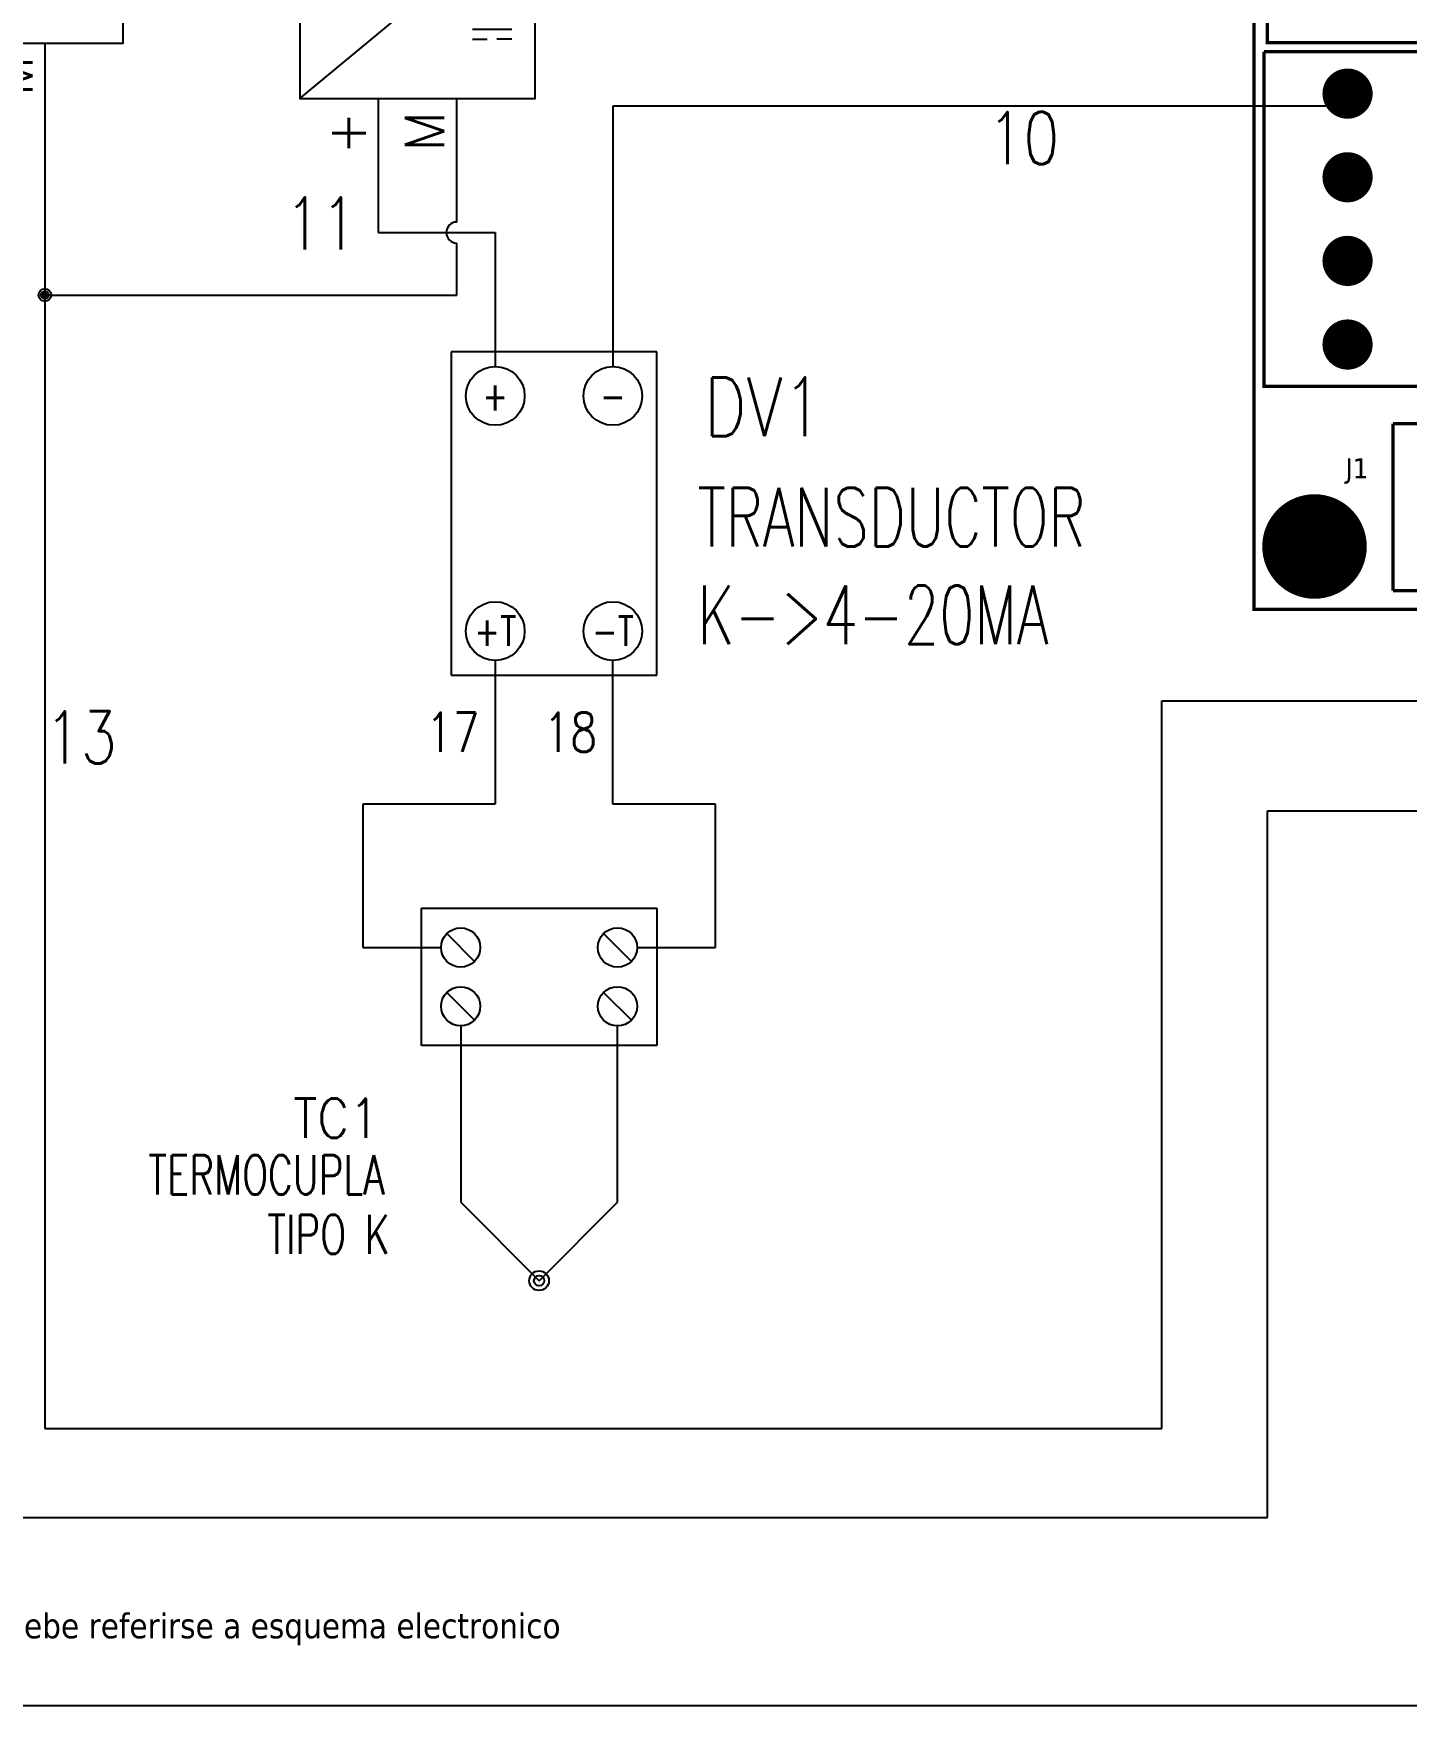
# Model space of a CAD drawing. Header units: millimetres. Extents: x 123.5 to 144.3, y 105.4 to 121.6.
# Drawn here: x 126.83 to 133.4, y 105.41 to 113.4 of the extents above; entities that cross this region are included whole.
import ezdxf
from ezdxf.enums import TextEntityAlignment as Align

# ---------------------------------------------------------------- set-up
doc = ezdxf.new("R2010")
doc.units = ezdxf.units.MM
for name, color, linetype in [('12632256', 7, 'Continuous'), ('DESC', 250, 'Continuous'), ('SYMS', 7, 'Continuous'), ('TAGS', 250, 'Continuous'), ('TERMS', 250, 'Continuous'), ('WIRES', 7, 'Continuous')]:
    doc.layers.add(name, color=color, linetype=linetype)
doc.layers.add('WIRENO', color=7, linetype='Continuous', true_color=0x000000)
doc.styles.get("Standard").update_dxf_attribs({"font": 'tahoma.ttf'})
doc.styles.add('WD', font='romans.shx')
doc.styles.add('WD_IEC', font='isocp2.shx', dxfattribs={"width": 0.9, "height": 4})

# ---------------------------------------------------------------- blocks, each defined once
blk = doc.blocks.new('EPAD')
at = {"const_width": 0.5}
blk.add_lwpolyline([(-0.25, 0, 1), (0.25, 0, 1)], format="xyb", close=True, dxfattribs=at)
blk = doc.blocks.new('trjt')
at = {"const_width": 0.016}
for points in [[(130.3019, 110.5631), (138.1259, 110.5631), (138.1259, 116.7431), (130.3019, 116.7431), (130.3019, 110.5631)], [(131.1659, 113.2731), (130.3659, 113.2731), (130.3659, 114.8711)], [(131.1499, 113.2291), (130.3499, 113.2291)], [(131.1499, 111.6291), (130.3499, 111.6291), (130.3499, 113.2291)], [(130.9679, 111.4511), (130.9679, 110.6511)], [(130.9679, 111.4511), (131.7679, 111.4511)], [(130.9679, 110.6511), (131.7679, 110.6511)]]:
    blk.add_lwpolyline(points, dxfattribs=at)
for centre in [(130.7499, 113.0291), (130.7499, 112.6291), (130.7499, 112.2291), (130.7499, 111.8291), (130.5919, 110.8631)]:
    blk.add_circle(centre, 0.06)
at = {"zscale": 2}
for p, xscale, yscale in [((130.7499, 113.0291), 0.24, 0.24), ((130.7499, 112.6291), 0.24, 0.24), ((130.7499, 112.2291), 0.24, 0.24), ((130.7499, 111.8291), 0.24, 0.24), ((130.5919, 110.8631), 0.5, 0.5)]:
    blk.add_blockref('EPAD', p, dxfattribs=dict(at, xscale=xscale, yscale=yscale))
at = {"layer": '12632256', "width": 1.041667}
blk.add_text('J1', height=0.096, dxfattribs=at).set_placement((130.7399, 111.1891))
blk = doc.blocks.new('VPW1_1PH')
for p, q in [((-0.125, -0.625), (0.625, 0)), ((0.4252, -0.4038), (0.5503, -0.4038)), ((0.4252, -0.4351), (0.4721, -0.4351)), ((0.5503, -0.4351), (0.5034, -0.4351))]:
    blk.add_line(p, q)
blk.add_lwpolyline([(-0.125, 0), (-0.125, -0.625), (0.625, -0.625), (0.625, 0)], close=True)
for centre, start, end in [((0.0364, -0.2089), 36.8699, 143.1301), ((0.1064, -0.1564), 216.8699, 323.1301)]:
    blk.add_arc(centre, 0.0438, start, end)
at = {"style": 'WD_IEC'}
blk.add_text('1', height=0.084, dxfattribs=at).set_placement((-0.0336, -0.1826), align=Align.MIDDLE_RIGHT)
at = {"linetype": 'Continuous', "style": 'WD', "flags": 8}
for tag, p in [('TERM02', (0.2098, 0.7277)), ('TERM03', (0.46, 0.7275)), ('TERM01', (-0.04, 0.6858)), ('TERM04', (0.085, -0.665)), ('TERM05', (0.335, -0.665))]:
    blk.add_attdef(tag, text='', height=0.125, rotation=90, dxfattribs=at).set_placement(p, align=Align.RIGHT)
at = {"style": 'WD', "width": 0.7}
for tag, p in [('INST', (-0.4155, 0.1687)), ('LOC', (-0.4155, -0.0009)), ('RATING1', (-0.4155, -0.3401)), ('XREF', (-0.4155, -0.5097)), ('DESC1', (-0.4155, -0.666)), ('DESC2', (-0.4155, -0.8222)), ('DESC3', (-0.4155, -0.9766))]:
    blk.add_attdef(tag, text='', height=0.125, dxfattribs=at).set_placement(p, align=Align.CENTER)
at = {"style": 'WD'}
for tag, p, height, flags in [('X2TERM01', (0, 0), 0.0125, 1), ('X2TERM02', (0.25, 0), 0.0125, 1), ('X2TERM03', (0.5, 0), 0.0125, 1), ('FAMILY', (0.6836, -0.525), 0.01, 9), ('X8TERM04', (0.125, -0.625), 0.0125, 1), ('X8TERM05', (0.375, -0.625), 0.0125, 1)]:
    blk.add_attdef(tag, p, '', height=height, dxfattribs=dict(at, flags=flags))
blk.add_attdef('TAG1', text='', height=0.125, dxfattribs=at).set_placement((-0.4155, -0.1705), align=Align.CENTER)
at = {"linetype": 'Continuous', "style": 'WD', "flags": 9}
for tag, p in [('MFG', (0.7089, -0.0854)), ('CAT', (0.7108, -0.0659)), ('ASSYCODE', (0.7089, -0.606))]:
    blk.add_attdef(tag, text='', height=0.01, dxfattribs=at).set_placement(p, align=Align.CENTER)
blk = doc.blocks.new('VDV1TF')
for p, q in [((-0.0938, 0.3438), (-0.0938, -0.3438)), ((0.3438, 0.3438), (-0.0938, 0.3438)), ((0.3438, -0.3438), (0.3438, 0.3438)), ((-0.0938, -0.3438), (0.3438, -0.3438))]:
    blk.add_line(p, q)
for centre in [(0, 0.25), (0.25, 0.25), (0, -0.25), (0.25, -0.25)]:
    blk.add_circle(centre, 0.0625)
at = {"style": 'WD', "width": 0.7}
for tag, p in [('INST', (0.1305, 0.5446)), ('LOC', (0.1305, 0.375)), ('RATING2', (0.125, -0.1562))]:
    blk.add_attdef(tag, text='', height=0.125, dxfattribs=at).set_placement(p, align=Align.CENTER)
at = {"style": 'WD', "flags": 1}
for tag, p in [('X2TERM02', (0, 0.3125)), ('X2TERM04', (0.25, 0.3125)), ('X4TERM02', (-0.0625, 0.25)), ('X1TERM04', (0.3125, 0.25)), ('X4TERM01', (-0.0625, -0.25)), ('X1TERM03', (0.3125, -0.25)), ('X8TERM01', (0, -0.3125)), ('X8TERM03', (0.25, -0.3125))]:
    blk.add_attdef(tag, p, '', height=0.0125, dxfattribs=at)
at = {"linetype": 'Continuous', "style": 'WD', "width": 0.8, "flags": 8}
for tag, p in [('TERM02', (0, 0.25)), ('TERM04', (0.25, 0.25)), ('TERM01', (0, -0.25)), ('TERM03', (0.25, -0.25))]:
    blk.add_attdef(tag, text='', height=0.0625, dxfattribs=at).set_placement(p, align=Align.MIDDLE)
at = {"style": 'WD'}
for tag, p, width in [('TAG1', (0.4219, 0.0774), 0.8), ('DESC1', (0.4219, -0.0789), 0.7), ('DESC2', (0.4219, -0.2351), 0.7), ('XREF', (0.4219, -0.3914), 0.7)]:
    blk.add_attdef(tag, p, '', height=0.125, dxfattribs=dict(at, width=width))
at = {"style": 'WD', "width": 0.7}
blk.add_attdef('RATING1', text='', height=0.125, dxfattribs=at).set_placement((0.125, 0.0625), align=Align.MIDDLE)
at = {"style": 'WD', "flags": 9}
blk.add_attdef('FAMILY', text='', height=0.01, dxfattribs=at).set_placement((0.1197, -0.0802), align=Align.CENTER)
at = {"linetype": 'Continuous', "style": 'WD', "flags": 1}
for tag, p in [('MFG', (0.125, -0.1096)), ('CAT', (0.125, -0.0907))]:
    blk.add_attdef(tag, text='', height=0.01, dxfattribs=at).set_placement(p, align=Align.MIDDLE)
at = {"linetype": 'Continuous', "style": 'WD', "flags": 9}
blk.add_attdef('ASSYCODE', text='', height=0.01, dxfattribs=at).set_placement((0.125, -0.1406), align=Align.CENTER)
blk = doc.blocks.new('VTC1LTB')
for p, q in [((-0.125, 0.0625), (0.625, 0.0625)), ((-0.125, -0.375), (-0.125, 0.0625)), ((0.625, 0.0625), (0.625, -0.375)), ((-0.0442, -0.0183), (0.0442, -0.1067)), ((0.4558, -0.0183), (0.5442, -0.1067)), ((-0.0442, -0.2058), (0.0442, -0.2942)), ((0.4558, -0.2058), (0.5442, -0.2942)), ((0, -0.3125), (0, -0.875)), ((0.5, -0.875), (0.5, -0.3125)), ((0.625, -0.375), (-0.125, -0.375)), ((0, -0.875), (0.25, -1.125)), ((0.25, -1.125), (0.5, -0.875))]:
    blk.add_line(p, q)
for centre, radius in [((0, -0.0625), 0.0625), ((0.5, -0.0625), 0.0625), ((0, -0.25), 0.0625), ((0.5, -0.25), 0.0625), ((0.25, -1.125), 0.0313), ((0.25, -1.125), 0.0163)]:
    blk.add_circle(centre, radius)
at = {"color": 7, "style": 'WD', "flags": 1}
for tag, p in [('X8TERM01', (0, 0)), ('X8TERM02', (0.5, 0)), ('X4TERM01', (-0.0625, -0.0625)), ('X1TERM02', (0.5625, -0.0625))]:
    blk.add_attdef(tag, p, '', height=0.0125, dxfattribs=at)
at = {"linetype": 'Continuous', "style": 'WD', "flags": 8}
blk.add_attdef('TERM02', text='', height=0.125, rotation=90, dxfattribs=at).set_placement((0.4062, -0.0312), align=Align.RIGHT)
blk.add_attdef('TERM01', text='', height=0.125, rotation=90, dxfattribs=at).set_placement((0.0938, -0.0312), align=Align.TOP_RIGHT)
at = {"style": 'WD'}
for tag, p, width in [('INST', (0.6875, -0.3598), 0.7), ('LOC', (0.6875, -0.5294), 0.7), ('TAG1', (0.6894, -0.6856), 0.9), ('DESC1', (0.6912, -0.8419), 0.7), ('DESC2', (0.6912, -0.9981), 0.7), ('RATING1', (0.375, -1.1875), 0.9), ('WDTAGALT', (0.6875, -1.375), 0.7)]:
    blk.add_attdef(tag, p, '', height=0.125, dxfattribs=dict(at, width=width))
at = {"style": 'WD', "flags": 9}
blk.add_attdef('FAMILY', (0.2235, -1.1939), '', height=0.01, dxfattribs=at)
at = {"linetype": 'Continuous', "style": 'WD'}
for tag, p, flags in [('CAT', (0.2239, -1.2234), 1), ('MFG', (0.2534, -1.2075), 1), ('ASSYCODE', (0.2884, -1.2205), 9)]:
    blk.add_attdef(tag, p, '', height=0.01, dxfattribs=dict(at, flags=flags))
blk = doc.blocks.new('WD_WNV')
at = {"style": 'WD', "flags": 1}
for tag, p in [('W01USER', (-0.0625, 0.0938)), ('W02USER', (-0.0625, 0.0859)), ('W03USER', (-0.0625, 0.0781)), ('W04USER', (-0.0625, 0.0703)), ('W05USER', (-0.0625, 0.0625)), ('W06USER', (-0.0625, 0.0547)), ('W07USER', (-0.0625, 0.0469)), ('W08USER', (-0.0625, 0.0391)), ('W09USER', (-0.0625, 0.0312)), ('W10USER', (-0.0625, 0.0234))]:
    blk.add_attdef(tag, text='', height=0.005, dxfattribs=at).set_placement(p, align=Align.CENTER)
at = {"linetype": 'Continuous', "style": 'WD', "width": 0.8}
blk.add_attdef('WIRENO', text='', height=0.125, dxfattribs=at).set_placement((-0.05, 0), align=Align.MIDDLE_RIGHT)
blk = doc.blocks.new('WD_WNH')
at = {"linetype": 'Continuous', "style": 'WD', "width": 0.8}
blk.add_attdef('WIRENO', text='', height=0.125, dxfattribs=at).set_placement((0, 0.0625), align=Align.CENTER)
at = {"style": 'WD', "flags": 1}
for tag, p in [('W01USER', (0, 0.0781)), ('W02USER', (0, 0.0703)), ('W03USER', (0, 0.0625)), ('W04USER', (0, 0.0547)), ('W05USER', (0, 0.0469)), ('W06USER', (0, 0.0391)), ('W07USER', (0, 0.0312)), ('W08USER', (0, 0.0234)), ('W09USER', (0, 0.0156)), ('W10USER', (0, 0.0078))]:
    blk.add_attdef(tag, text='', height=0.005, dxfattribs=at).set_placement(p, align=Align.CENTER)
blk = doc.blocks.new('WDDOT')
for radius in [0.03, 0.0187, 0.00929]:
    blk.add_circle((0, 0), radius)

msp = doc.modelspace()

# ---------------------------------------------------------------- linework, layer by layer
at = {"color": 7, "linetype": 'Continuous'}
msp.add_line((123.5055, 105.4055), (144.2555, 105.4055), dxfattribs=at)
at = {"layer": 'WIRES'}
for p, q in [((126.8816, 113.3561), (126.8816, 106.7301)), ((128.4766, 113.0912), (128.4766, 112.4506)), ((128.8516, 112.5006), (128.8516, 113.0912)), ((133.1129, 113.0552), (129.5984, 113.0552)), ((129.5984, 113.0552), (129.5984, 111.8101)), ((128.4766, 112.4506), (129.0359, 112.4506)), ((129.0359, 112.4506), (129.0359, 111.8101)), ((128.8516, 112.1518), (128.8516, 112.4006)), ((126.8816, 112.1518), (128.8516, 112.1518)), ((129.0359, 110.4038), (129.0359, 109.7175)), ((129.5984, 109.7175), (129.5984, 110.4038)), ((132.2238, 106.7301), (132.2238, 110.2113)), ((132.2238, 110.2113), (133.5406, 110.2113)), ((129.0359, 109.7175), (128.4018, 109.7175)), ((128.4018, 109.7175), (128.4018, 109.0312)), ((130.0893, 109.7175), (129.5984, 109.7175)), ((130.0893, 109.0312), (130.0893, 109.7175)), ((132.7303, 106.305), (132.7303, 109.6851)), ((132.7303, 109.6851), (133.9458, 109.6851)), ((128.4018, 109.0312), (128.7768, 109.0312)), ((129.7143, 109.0312), (130.0893, 109.0312)), ((126.8816, 106.7301), (132.2238, 106.7301)), ((126.5066, 106.305), (132.7303, 106.305))]:
    msp.add_line(p, q, dxfattribs=at)
msp.add_arc((128.8516, 112.4506), 0.05, 90, 270, dxfattribs=at)

# ---------------------------------------------------------------- block references
at = {"layer": 'DESC'}
msp.add_blockref('trjt', (2.363, 0.086), dxfattribs=at)
at = {"layer": 'SYMS'}
ref = msp.add_blockref('VPW1_1PH', (126.3191, 114.2936), dxfattribs=dict(at, xscale=1.5, yscale=1.5, zscale=1.5))
ref.add_attrib('DESC1', 'FUENTE', dxfattribs={"layer": 'DESC', "height": 0.1875, "style": 'WD', "width": 0.7}).set_placement((125.6958, 113.2946), align=Align.CENTER)
ref.add_attrib('DESC2', '12V-1.3A', dxfattribs={"layer": 'DESC', "height": 0.1875, "style": 'WD', "width": 0.7}).set_placement((125.6958, 113.0602), align=Align.CENTER)
ref.add_attrib('TAG1', 'G1', dxfattribs={"layer": 'TAGS', "height": 0.1875, "style": 'WD'}).set_placement((125.6958, 114.0378), align=Align.CENTER)
ref.add_attrib('TERM03', 'N', dxfattribs={"layer": 'TERMS', "linetype": 'Continuous', "height": 0.1875, "rotation": 90, "style": 'WD', "flags": 8}).set_placement((127.0091, 115.3848), align=Align.RIGHT)
ref.add_attrib('TERM02', 'PE', dxfattribs={"layer": 'TERMS', "linetype": 'Continuous', "height": 0.1875, "rotation": 90, "style": 'WD', "flags": 8}).set_placement((126.6338, 115.3851), align=Align.RIGHT)
ref.add_attrib('TERM01', 'L', dxfattribs={"layer": 'TERMS', "linetype": 'Continuous', "height": 0.1875, "rotation": 90, "style": 'WD', "flags": 8}).set_placement((126.2591, 115.3223), align=Align.RIGHT)
ref.add_attrib('TERM05', 'M', dxfattribs={"layer": 'TERMS', "linetype": 'Continuous', "height": 0.1875, "rotation": 90, "style": 'WD', "flags": 8}).set_placement((126.8216, 113.2961), align=Align.RIGHT)
ref.add_attrib('TERM04', '+', dxfattribs={"layer": 'TERMS', "linetype": 'Continuous', "height": 0.1875, "rotation": 90, "style": 'WD', "flags": 8}).set_placement((126.4466, 113.2961), align=Align.RIGHT)
ref = msp.add_blockref('VPW1_1PH', (128.2891, 114.0287), dxfattribs=dict(at, xscale=1.5, yscale=1.5, zscale=1.5))
ref.add_attrib('DESC1', 'FUENTE', dxfattribs={"layer": 'DESC', "height": 0.1875, "style": 'WD', "width": 0.7}).set_placement((129.6957, 113.7634), align=Align.CENTER)
ref.add_attrib('DESC2', '24V-0.8A', dxfattribs={"layer": 'DESC', "height": 0.1875, "style": 'WD', "width": 0.7}).set_placement((129.7592, 113.4823), align=Align.CENTER)
ref.add_attrib('TAG1', 'G2', dxfattribs={"layer": 'TAGS', "height": 0.1875, "style": 'WD'}).set_placement((129.6935, 114.1547), align=Align.CENTER)
ref.add_attrib('TERM03', 'N', dxfattribs={"layer": 'TERMS', "linetype": 'Continuous', "height": 0.1875, "rotation": 90, "style": 'WD', "flags": 8}).set_placement((128.9791, 115.1199), align=Align.RIGHT)
ref.add_attrib('TERM02', 'PE', dxfattribs={"layer": 'TERMS', "linetype": 'Continuous', "height": 0.1875, "rotation": 90, "style": 'WD', "flags": 8}).set_placement((128.6038, 115.1202), align=Align.RIGHT)
ref.add_attrib('TERM01', 'L', dxfattribs={"layer": 'TERMS', "linetype": 'Continuous', "height": 0.1875, "rotation": 90, "style": 'WD', "flags": 8}).set_placement((128.2291, 115.0574), align=Align.RIGHT)
ref.add_attrib('TERM05', 'M', dxfattribs={"layer": 'TERMS', "linetype": 'Continuous', "height": 0.1875, "rotation": 90, "style": 'WD', "flags": 8}).set_placement((128.7916, 113.0312), align=Align.RIGHT)
ref.add_attrib('TERM04', '+', dxfattribs={"layer": 'TERMS', "linetype": 'Continuous', "height": 0.1875, "rotation": 90, "style": 'WD', "flags": 8}).set_placement((128.4166, 113.0312), align=Align.RIGHT)
msp.add_blockref('WDDOT', (126.8816, 112.1518), dxfattribs=at)
ref = msp.add_blockref('VDV1TF', (129.0359, 111.1069), dxfattribs=dict(at, xscale=2.25, yscale=2.25, zscale=2.25))
ref.add_attrib('DESC2', 'K->4-20MA', (130.0037, 110.4821), dxfattribs={"layer": 'DESC', "height": 0.28125, "style": 'WD', "width": 0.7})
ref.add_attrib('DESC1', 'TRANSDUCTOR', (130.0037, 110.9484), dxfattribs={"layer": 'DESC', "height": 0.28125, "style": 'WD', "width": 0.7})
ref.add_attrib('TAG1', 'DV1', (130.0348, 111.4768), dxfattribs={"layer": 'TAGS', "height": 0.28125, "style": 'WD', "width": 0.8})
ref.add_attrib('TERM03', '-T', dxfattribs={"layer": 'TERMS', "linetype": 'Continuous', "height": 0.14062, "style": 'WD', "width": 0.8, "flags": 8}).set_placement((129.5984, 110.5444), align=Align.MIDDLE)
ref.add_attrib('TERM04', '-', dxfattribs={"layer": 'TERMS', "linetype": 'Continuous', "height": 0.1406, "style": 'WD', "width": 0.8, "flags": 8}).set_placement((129.5984, 111.6694), align=Align.MIDDLE)
ref.add_attrib('TERM02', '+', dxfattribs={"layer": 'TERMS', "linetype": 'Continuous', "height": 0.1406, "style": 'WD', "width": 0.8, "flags": 8}).set_placement((129.0359, 111.6694), align=Align.MIDDLE)
ref.add_attrib('TERM01', '+T', dxfattribs={"layer": 'TERMS', "linetype": 'Continuous', "height": 0.14062, "style": 'WD', "width": 0.8, "flags": 8}).set_placement((129.0359, 110.5444), align=Align.MIDDLE)
ref = msp.add_blockref('VTC1LTB', (128.8706, 109.125), dxfattribs=dict(at, xscale=1.5, yscale=1.5, zscale=1.5))
ref.add_attrib('DESC2', 'TIPO K', (127.9454, 107.5654), dxfattribs={"layer": 'DESC', "height": 0.1875, "style": 'WD', "width": 0.7})
ref.add_attrib('DESC1', 'TERMOCUPLA', (127.3757, 107.85), dxfattribs={"layer": 'DESC', "height": 0.1875, "style": 'WD', "width": 0.7})
ref.add_attrib('TAG1', 'TC1', (128.0696, 108.121), dxfattribs={"layer": 'TAGS', "height": 0.1875, "style": 'WD', "width": 0.9})
at = {"layer": 'WIRENO'}
ref = msp.add_blockref('WD_WNH', (131.365, 112.9406), dxfattribs=dict(at, xscale=2, yscale=2, zscale=2))
ref.add_attrib('WIRENO', '10', dxfattribs={"linetype": 'Continuous', "height": 0.25, "style": 'WD', "width": 0.8}).set_placement((131.5627, 112.7775), align=Align.CENTER)
ref = msp.add_blockref('WD_WNV', (128.6298, 112.7931), dxfattribs=dict(at, xscale=2, yscale=2, zscale=2))
ref.add_attrib('WIRENO', '11', dxfattribs={"linetype": 'Continuous', "height": 0.25, "style": 'WD', "width": 0.8}).set_placement((128.3739, 112.4947), align=Align.MIDDLE_RIGHT)
ref = msp.add_blockref('WD_WNV', (126.964, 110.0766), dxfattribs=dict(at, xscale=2, yscale=2, zscale=2))
ref.add_attrib('WIRENO', '13', dxfattribs={"linetype": 'Continuous', "height": 0.25, "style": 'WD', "width": 0.8}).set_placement((127.2252, 110.0365), align=Align.MIDDLE_RIGHT)
ref = msp.add_blockref('WD_WNV', (129.0359, 110.0607), dxfattribs=dict(at, xscale=1.5, yscale=1.5, zscale=1.5))
ref.add_attrib('WIRENO', '17', dxfattribs={"linetype": 'Continuous', "height": 0.1875, "style": 'WD', "width": 0.8}).set_placement((128.9609, 110.0607), align=Align.MIDDLE_RIGHT)
ref = msp.add_blockref('WD_WNV', (129.5984, 110.0607), dxfattribs=dict(at, xscale=1.5, yscale=1.5, zscale=1.5))
ref.add_attrib('WIRENO', '18', dxfattribs={"linetype": 'Continuous', "height": 0.1875, "style": 'WD', "width": 0.8}).set_placement((129.5234, 110.0607), align=Align.MIDDLE_RIGHT)

# ---------------------------------------------------------------- texts
at = {"insert": (123.7561, 105.8471), "char_height": 0.12, "attachment_point": 1}
msp.add_mtext_dynamic_manual_height_columns('Conexiones no mostradas en este plano, debe referirse a esquema electronico', width=9.456212, gutter_width=0.05, heights=[0], dxfattribs=at)

doc.saveas('drawing.dxf')
